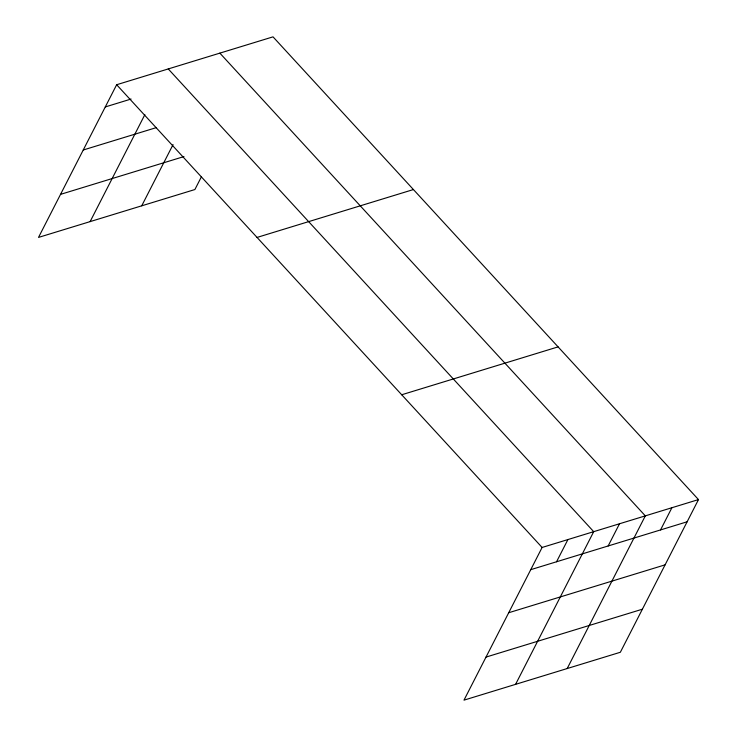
<?xml version="1.0" encoding="UTF-8"?>
<svg xmlns="http://www.w3.org/2000/svg" width="737" height="737" viewBox="0 0 737 737"><rect width="100%" height="100%" fill="white"/><g stroke="black" fill="none" stroke-linecap="round" stroke-linejoin="round"><path stroke-width="1.11" d="M698.492 499.585L542.11 547.462L463.978 700.15L620.351 652.263L698.492 499.585L273.022 36.85L116.649 84.737L38.508 237.415L194.89 189.538L201.404 176.816M90.117 221.616L144.867 114.622M141.725 205.816L173.048 144.609M556.546 561.769L567.914 539.567M515.578 684.351L593.709 531.663L168.248 68.928M608.154 545.97L619.513 523.758M567.186 668.551L645.317 515.863L219.856 53.128M660.536 529.931L671.904 507.719M105.28 106.939L131.085 99.044M83.244 149.998L156.355 127.612M60.545 194.365L183.964 156.576M257.047 237.434L413.429 189.547M401.702 394.765L558.084 346.878M530.741 569.673L687.124 521.787M508.714 612.733L665.087 564.846M486.005 657.091L642.388 609.204M116.649 84.737L542.11 547.462"/></g></svg>
